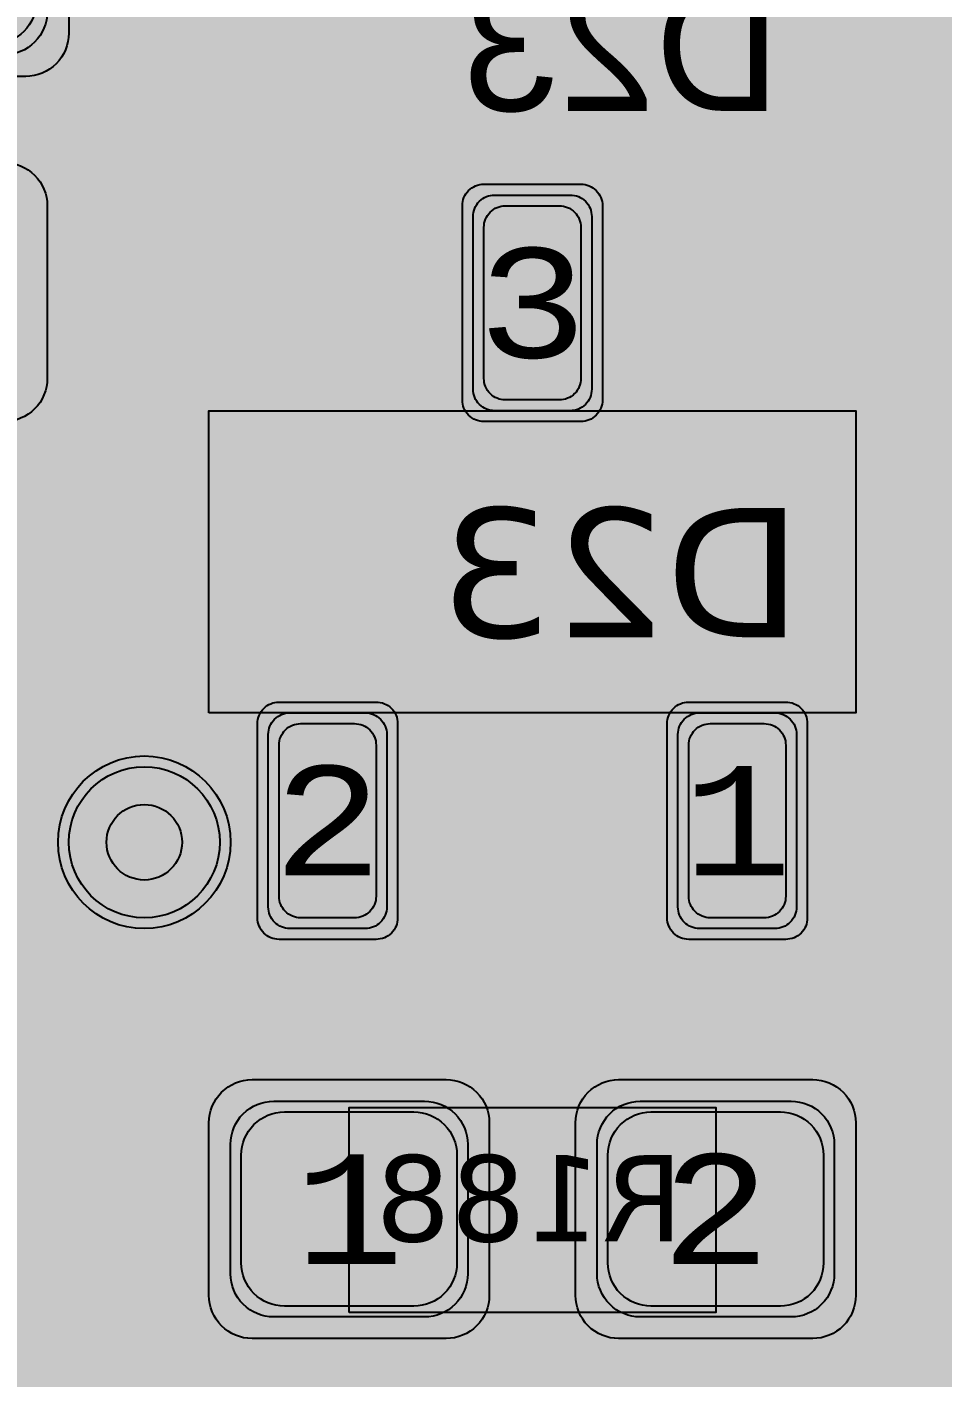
# Model space of a CAD drawing. Extents: x -28 to 199, y -61 to 255.
# Drawn here: x 86.66 to 90.9, y 195.22 to 201.48 of the extents above; entities that cross this region are included whole.
import ezdxf
from ezdxf.enums import TextEntityAlignment as Align

# ---------------------------------------------------------------- set-up
doc = ezdxf.new("R2010")
doc.units = 0
doc.header["$MEASUREMENT"] = 0
for name, color, linetype in [('ASSEMBLY_OUTLINES_BTM', 191, 'CONTINUOUS'), ('ASSEMBLY_PART_NUMBERS_BTM', 191, 'CONTINUOUS'), ('ASSEMBLY_PART_NUMBERS_TOP', 102, 'CONTINUOUS'), ('ASSEMBLY_REF_DES_BTM', 191, 'CONTINUOUS'), ('DRILL_DRAWING', 21, 'CONTINUOUS'), ('GENERATED_SILKSCREEN_BTM', 255, 'CONTINUOUS'), ('GENERATED_SILKSCREEN_TOP', 140, 'CONTINUOUS'), ('PART_PADS_SMD_BTM', 10, 'CONTINUOUS'), ('PIN_NUMBERS_BTM', 8, 'CONTINUOUS'), ('PIN_NUMBERS_TOP', 8, 'CONTINUOUS'), ('PLACEMENT_OUTLINES_BTM', 222, 'CONTINUOUS'), ('PLANE_SHAPES_LAYER_2', 230, 'CONTINUOUS'), ('PLANE_SHAPES_LAYER_3', 81, 'CONTINUOUS'), ('SILKSCREEN_OUTLINES_BTM', 211, 'CONTINUOUS'), ('SILKSCREEN_OUTLINES_TOP', 150, 'CONTINUOUS'), ('SILKSCREEN_REF_DES_BTM', 211, 'CONTINUOUS'), ('SOLDERMASK_PADS_BTM', 12, 'CONTINUOUS'), ('SOLDERPASTE_PADS_BTM', 12, 'CONTINUOUS'), ('TRACES_LAYER_3', 81, 'CONTINUOUS'), ('TRACES_LAYER_BOTTOM', 10, 'CONTINUOUS'), ('TRACES_LAYER_TOP', 150, 'CONTINUOUS'), ('VIA_HOLES_LAYER_2', 30, 'CONTINUOUS'), ('VIA_HOLES_LAYER_3', 30, 'CONTINUOUS'), ('VIA_HOLES_LAYER_BOTTOM', 30, 'CONTINUOUS'), ('VIA_HOLES_LAYER_TOP', 30, 'CONTINUOUS'), ('VIA_PADS_LAYER_2', 230, 'CONTINUOUS'), ('VIA_PADS_LAYER_3', 81, 'CONTINUOUS'), ('VIA_PADS_LAYER_BOTTOM', 10, 'CONTINUOUS'), ('VIA_PADS_LAYER_TOP', 150, 'CONTINUOUS')]:
    doc.layers.add(name, color=color, linetype=linetype)
doc.styles.add('COURIER_NEW', font='COUR.TTF')
doc.styles.add('VERDANA', font='verdana.TTF')
doc.styles.add('VERIBEST_GERBER_0', font='txt')

msp = doc.modelspace()

# ---------------------------------------------------------------- hatches: boundary and pattern name
at = {"layer": 'PLANE_SHAPES_LAYER_2'}
h = msp.add_hatch(color=256, dxfattribs=at)
h.paths.add_polyline_path([(169.5, 129.25), (149.5, 129.25), (142.25, 122), (142.25, 90.5), (147.5, 90.5), (147.5, 80), (154, 80), (154, 69.25), (131.75, 69.25), (131.75, 73.25), (121.25, 73.25), (121.25, 81), (110.5, 81), (110.5, 125.75), (106.5, 125.75), (106.5, 128.75), (93.5, 128.75), (93.5, 120.25), (91.75, 120.25), (91.75, 121.5), (80, 121.5), (80, 118.25), (73.25, 118.25), (73.25, 124.5), (67.5, 124.5), (67.5, 128), (57.75, 128), (57.75, 120.25), (55.25, 120.25), (55.25, 121.5), (47.5, 121.5), (47.5, 119), (35, 119), (35, 134.75), (32.75, 134.75), (32.75, 159.75), (29.25, 159.75), (29.25, 175.25), (22.5, 175.25), (22.5, 195.25), (17.25, 195.25), (17.25, 198), (22.5, 198), (22.5, 216.5), (40.25, 216.5), (40.25, 235.5), (54.5, 235.5), (54.5, 254), (87.25, 254), (87.25, 236.25), (86.25, 236.25), (86.25, 228.75), (81, 228.75), (81, 218.75), (95.25, 218.75), (95.25, 194.5), (87, 194.5), (87, 172), (131.1, 172), (131.1, 208.75), (115.5, 208.75), (115.5, 213.75), (106.75, 213.75), (106.75, 218.75), (110.25, 222.25), (110.25, 226.25), (142.5, 226.25), (142.5, 221.5), (160.5, 221.5), (160.5, 240.75), (169.5, 240.75)])
h.paths.add_polyline_path([(35.5, 149.5), (41.75, 149.5), (41.75, 152), (39.25, 152), (39.25, 154), (37.75, 154), (37.75, 152), (35.5, 152)], flags=16)
h.paths.add_polyline_path([(37.5, 125.75), (37.5, 128.75), (42.75, 128.75), (42.75, 125.75)], flags=16)
h.paths.add_polyline_path([(52, 127.75), (52, 130.75), (54.25, 130.75), (54.25, 127.75)], flags=16)
h.paths.add_polyline_path([(50.75, 219.5), (50.75, 226.5), (71.75, 226.5), (71.75, 219.5)], flags=16)
h.paths.add_polyline_path([(66.5, 150.75), (66.5, 177.5), (72.25, 177.5), (72.25, 150.75)], flags=16)
h.paths.add_polyline_path([(47.25, 185.25), (73, 185.25), (73, 188.25), (70.25, 188.25), (70.25, 191), (47.25, 191)], flags=16)
h.paths.add_polyline_path([(84.5, 208), (84.5, 212.75), (85, 212.75), (85, 208)], flags=16)
h.paths.add_polyline_path([(61.5, 137.25), (87.75, 137.25), (87.75, 140.5), (84.75, 140.5), (84.75, 143), (61.5, 143)], flags=16)
h.paths.add_polyline_path([(88.75, 127), (88.75, 130), (91, 130), (91, 127)], flags=16)
h.paths.add_polyline_path([(85.5, 130.25), (85.5, 132.5), (91, 132.5), (91, 130.25)], flags=16)
h.paths.add_polyline_path([(108.75, 142.25), (135.75, 142.25), (135.75, 145.75), (132.25, 145.75), (132.25, 149), (108.75, 149)], flags=16)
h.paths.add_polyline_path([(114.25, 126.75), (140.75, 126.75), (140.75, 129.75), (137.25, 129.75), (137.25, 133), (114.25, 133)], flags=16)
h.paths.add_polyline_path([(155.25, 180.25), (166.25, 180.25), (166.25, 186.25), (152.25, 186.25), (152.25, 183), (155.25, 183)], flags=16)
at = {"layer": 'PLANE_SHAPES_LAYER_3'}
h = msp.add_hatch(color=256, dxfattribs=at)
h.paths.add_polyline_path([(169.5, 129.25), (149.5, 129.25), (142.25, 122), (142.25, 90.5), (147.5, 90.5), (147.5, 80), (154, 80), (154, 69.25), (131.75, 69.25), (131.75, 73.25), (121.25, 73.25), (121.25, 81), (110.5, 81), (110.5, 125.75), (106.5, 125.75), (106.5, 128.75), (93.5, 128.75), (93.5, 120.25), (91.75, 120.25), (91.75, 121.5), (80, 121.5), (80, 118.25), (73.25, 118.25), (73.25, 124.5), (67.5, 124.5), (67.5, 127.75), (58.25, 127.75), (58.25, 130.25), (88.75, 130.25), (88.75, 127), (91, 127), (91, 132.5), (55, 132.5), (55, 131.25), (52, 131.25), (52, 127.75), (55, 127.75), (55, 127.25), (57.75, 127.25), (57.75, 120.25), (55.25, 120.25), (55.25, 121.5), (47.5, 121.5), (47.5, 119), (35, 119), (35, 134.75), (32.75, 134.75), (32.75, 159.75), (29.25, 159.75), (29.25, 175.25), (22.5, 175.25), (22.5, 195.25), (17.25, 195.25), (17.25, 198), (22.5, 198), (22.5, 216.5), (40.25, 216.5), (40.25, 235.5), (54.5, 235.5), (54.5, 254), (87.25, 254), (87.25, 236.25), (86.25, 236.25), (86.25, 228.75), (81, 228.75), (81, 218.75), (95.25, 218.75), (95.25, 194.5), (87, 194.5), (87, 172), (131.1, 172), (131.1, 208.75), (115.5, 208.75), (115.5, 213.75), (106.75, 213.75), (106.75, 218.75), (110.25, 222.25), (110.25, 226.25), (142.5, 226.25), (142.5, 221.5), (160.5, 221.5), (160.5, 240.75), (169.5, 240.75)])
h.paths.add_polyline_path([(35.5, 149.5), (41.75, 149.5), (41.75, 152), (39.25, 152), (39.25, 154), (37.75, 154), (37.75, 152), (35.5, 152)], flags=16)
h.paths.add_polyline_path([(37.5, 125.75), (37.5, 128.75), (42.75, 128.75), (42.75, 125.75)], flags=16)
h.paths.add_polyline_path([(50.75, 219.5), (50.75, 226.5), (71.75, 226.5), (71.75, 219.5)], flags=16)
h.paths.add_polyline_path([(66.5, 150.75), (66.5, 177.5), (72.25, 177.5), (72.25, 150.75)], flags=16)
h.paths.add_polyline_path([(47.25, 185.25), (73, 185.25), (73, 188.25), (70.25, 188.25), (70.25, 191), (47.25, 191)], flags=16)
h.paths.add_polyline_path([(84.5, 208), (84.5, 212.75), (85, 212.75), (85, 208)], flags=16)
h.paths.add_polyline_path([(61.5, 137.25), (87.75, 137.25), (87.75, 140.5), (84.75, 140.5), (84.75, 143), (61.5, 143)], flags=16)
h.paths.add_polyline_path([(108.75, 142.25), (135.75, 142.25), (135.75, 145.75), (132.25, 145.75), (132.25, 149), (108.75, 149)], flags=16)
h.paths.add_polyline_path([(114.25, 126.75), (140.75, 126.75), (140.75, 129.75), (137.25, 129.75), (137.25, 133), (114.25, 133)], flags=16)
h.paths.add_polyline_path([(155.25, 180.25), (166.25, 180.25), (166.25, 186.25), (152.25, 186.25), (152.25, 183), (155.25, 183)], flags=16)
at = {"layer": 'VIA_HOLES_LAYER_2'}
h = msp.add_hatch(color=256, dxfattribs=at)
edge = h.paths.add_edge_path()
edge.add_arc((87.2, 197.7), 0.175, 0, 360)
at = {"layer": 'VIA_HOLES_LAYER_3'}
h = msp.add_hatch(color=256, dxfattribs=at)
edge = h.paths.add_edge_path()
edge.add_arc((87.2, 197.7), 0.175, 0, 360)
at = {"layer": 'VIA_HOLES_LAYER_BOTTOM'}
h = msp.add_hatch(color=256, dxfattribs=at)
edge = h.paths.add_edge_path()
edge.add_arc((87.2, 197.7), 0.175, 0, 360)
at = {"layer": 'VIA_HOLES_LAYER_TOP'}
h = msp.add_hatch(color=256, dxfattribs=at)
edge = h.paths.add_edge_path()
edge.add_arc((87.2, 197.7), 0.175, 0, 360)

# ---------------------------------------------------------------- linework, layer by layer
at = {"layer": 'ASSEMBLY_OUTLINES_BTM', "const_width": 0.1}
msp.add_lwpolyline([(87.5, 198.3), (87.5, 199.7), (90.5, 199.7), (90.5, 198.3)], close=True, dxfattribs=at)
at = {"layer": 'ASSEMBLY_OUTLINES_BTM'}
msp.add_lwpolyline([(88.15, 195.52), (88.15, 196.47), (89.85, 196.47), (89.85, 195.52)], close=True, dxfattribs=at)
at = {"layer": 'GENERATED_SILKSCREEN_BTM', "const_width": 0.15}
for points in [[(90.0699, 201.6678), (90.0699, 201.0918), (90.0687, 201.087), (90.0657, 201.084), (90.0621, 201.0804), (90.0579, 201.0798), (89.7543, 201.0798), (89.7519, 201.0798), (89.7507, 201.0804), (89.7495, 201.081), (89.7465, 201.0822), (89.6451, 201.1644), (89.6433, 201.1668), (89.6427, 201.168), (89.6415, 201.171), (89.6409, 201.174), (89.6409, 201.5856)], [(90.0447, 201.6552), (89.7585, 201.6552), (89.6649, 201.5796), (89.6649, 201.18), (89.7585, 201.1044), (90.0447, 201.1044), (90.0447, 201.6552)], [(88.5069, 201.5856), (88.5069, 201.462), (88.5075, 201.4602), (88.5087, 201.456), (88.5093, 201.453), (88.5111, 201.4518), (88.5993, 201.3798), (88.5111, 201.3078), (88.5105, 201.3066), (88.5093, 201.3054), (88.5087, 201.3048), (88.5087, 201.3036), (88.5075, 201.2994), (88.5069, 201.2976), (88.5069, 201.174), (88.5075, 201.171), (88.5087, 201.1686), (88.5093, 201.1662), (88.5111, 201.1644), (88.6125, 201.0822), (88.6149, 201.081), (88.6155, 201.0804), (88.6173, 201.0804), (88.6179, 201.0798), (88.6185, 201.0798), (88.6203, 201.0798), (88.8225, 201.0798), (88.8249, 201.0804), (88.8273, 201.081), (88.8291, 201.0822)], [(88.8291, 201.0822), (88.9305, 201.1644), (88.9323, 201.1656), (88.9335, 201.1674), (88.9341, 201.1692), (88.9341, 201.171), (88.9335, 201.1752), (88.9311, 201.1794), (88.9281, 201.1824), (88.9245, 201.1848), (88.9203, 201.1854), (88.9161, 201.1842), (88.8183, 201.1044), (88.6245, 201.1044), (88.5309, 201.18), (88.5309, 201.2916), (88.6233, 201.3678), (88.7229, 201.3678), (88.7277, 201.369), (88.7307, 201.3714), (88.7325, 201.3756), (88.7331, 201.3798), (88.7325, 201.384), (88.7307, 201.3876), (88.7277, 201.3906), (88.7229, 201.3918), (88.6233, 201.3918), (88.5309, 201.468), (88.5309, 201.5796)], [(89.0739, 201.5856), (89.0739, 201.5034), (89.0745, 201.501), (89.0757, 201.4974), (89.0763, 201.4944), (89.0781, 201.4932), (89.4777, 201.1686), (89.4777, 201.1044), (89.0859, 201.1044), (89.0817, 201.1032), (89.0781, 201.1008), (89.0763, 201.0966), (89.0757, 201.0918), (89.0763, 201.0876), (89.0781, 201.0834), (89.0817, 201.081), (89.0859, 201.0798), (89.4903, 201.0798), (89.4951, 201.081), (89.4981, 201.084), (89.5011, 201.087), (89.5023, 201.0918), (89.5023, 201.174), (89.5017, 201.1758), (89.5005, 201.18), (89.4993, 201.1818), (89.4987, 201.183), (89.4969, 201.1842), (89.0979, 201.5094), (89.0979, 201.5796)]]:
    msp.add_lwpolyline(points, dxfattribs=at)
for points in [[(88.681389, 199.699995), (87.500005, 199.699995), (87.500005, 198.300005), (87.731389, 198.300005, 1.74379e-05), (87.731382, 198.299995), (87.5, 198.299995, -0.4142135624), (87.499995, 198.3), (87.499995, 199.7, -0.4142135624), (87.5, 199.700005), (88.681382, 199.700005, 1.74379e-05), (88.681389, 199.699995)], [(90.500005, 198.3, -0.4142135624), (90.5, 198.299995), (90.268618, 198.299995, 1.74379e-05), (90.268611, 198.300005), (90.499995, 198.300005), (90.499995, 199.699995), (89.318611, 199.699995, 1.74379e-05), (89.318618, 199.700005), (90.5, 199.700005, -0.4142135624), (90.500005, 199.7), (90.500005, 198.3)], [(89.631389, 198.300005, 1.74379e-05), (89.631382, 198.299995), (88.368618, 198.299995, 1.74379e-05), (88.368611, 198.300005), (89.631389, 198.300005)], [(89.283844, 196.470005, 1.1642e-05), (89.283836, 196.469995), (88.716164, 196.469995, 1.1642e-05), (88.716156, 196.470005), (89.283844, 196.470005)], [(89.292098, 195.519995), (88.707902, 195.519995, 1.22306e-05), (88.707911, 195.520005), (89.292089, 195.520005, 1.22306e-05), (89.292098, 195.519995)]]:
    msp.add_lwpolyline(points, format="xyb", dxfattribs=at)
at = {"layer": 'GENERATED_SILKSCREEN_TOP', "const_width": 0.15}
for points in [[(89.53, 199.2455), (89.393, 199.0775), (89.388, 199.0725), (89.38, 199.0715), (89.375, 199.0725), (89.37, 199.0745), (89.365, 199.0775), (89.361, 199.0825), (89.358, 199.0875), (89.357, 199.0925), (89.357, 199.0975), (89.36, 199.1015), (89.493, 199.2655), (89.493, 199.5895), (89.367, 199.7435), (88.701, 199.7435), (88.575, 199.5895), (88.575, 199.2665), (88.701, 199.1105), (88.946, 199.1105), (88.946, 199.2595), (88.948, 199.2665), (88.952, 199.2715), (88.959, 199.2755), (88.966, 199.2765), (88.973, 199.2755), (88.98, 199.2715), (88.984, 199.2665), (88.986, 199.2595), (88.986, 199.0905), (88.985, 199.0825), (88.98, 199.0765), (88.974, 199.0715), (88.966, 199.0705), (88.691, 199.0705), (88.686, 199.0715), (88.683, 199.0735), (88.678, 199.0745), (88.675, 199.0775), (88.538, 199.2455), (88.536, 199.2505), (88.535, 199.2515), (88.535, 199.2535), (88.535, 199.2555), (88.534, 199.2565), (88.534, 199.2585), (88.534, 199.5955), (88.535, 199.5995), (88.536, 199.6035), (88.538, 199.6075), (88.675, 199.7755), (88.677, 199.7775), (88.678, 199.7795), (88.681, 199.7815), (88.688, 199.7835), (88.691, 199.7845), (89.377, 199.7845), (89.381, 199.7835), (89.384, 199.7815), (89.388, 199.7795), (89.393, 199.7755), (89.53, 199.6075), (89.531, 199.6035), (89.532, 199.6005), (89.533, 199.5995), (89.534, 199.5955), (89.534, 199.2585), (89.533, 199.2545), (89.533, 199.2535), (89.532, 199.2525), (89.531, 199.2495), (89.53, 199.2455)], [(89.493, 198.1475), (89.495, 198.1405), (89.499, 198.1345), (89.506, 198.1315), (89.513, 198.1305), (89.521, 198.1315), (89.528, 198.1345), (89.532, 198.1405), (89.534, 198.1475), (89.534, 198.8225), (89.532, 198.8295), (89.527, 198.8345), (89.522, 198.8405), (89.514, 198.8425), (88.554, 198.8425), (88.547, 198.8405), (88.541, 198.8345), (88.536, 198.8295), (88.534, 198.8225), (88.534, 198.1475), (88.536, 198.1405), (88.541, 198.1345), (88.547, 198.1315), (88.554, 198.1305), (88.562, 198.1315), (88.569, 198.1345), (88.574, 198.1405), (88.576, 198.1475), (88.576, 198.8005), (89.014, 198.8005), (89.014, 198.3475), (89.016, 198.3405), (89.021, 198.3345), (89.027, 198.3315), (89.034, 198.3305), (89.041, 198.3315), (89.048, 198.3345), (89.053, 198.3405), (89.054, 198.3475), (89.054, 198.8005), (89.493, 198.8005), (89.493, 198.1475)], [(88.554, 197.8975), (88.546, 197.8955), (88.541, 197.8905), (88.538, 197.8845), (88.537, 197.8775), (88.538, 197.8695), (88.541, 197.8625), (88.546, 197.8575), (88.554, 197.8555), (89.45, 197.8555), (88.542, 197.2185), (88.538, 197.2155), (88.536, 197.2105), (88.536, 197.2055), (88.538, 197.1995), (88.54, 197.1925), (88.543, 197.1865), (88.548, 197.1835), (88.554, 197.1825), (89.514, 197.1825), (89.522, 197.1845), (89.527, 197.1895), (89.53, 197.1955), (89.531, 197.2025), (89.53, 197.2095), (89.527, 197.2165), (89.522, 197.2215), (89.514, 197.2225), (88.618, 197.2225), (89.525, 197.8595), (89.529, 197.8645), (89.531, 197.8685), (89.531, 197.8735), (89.53, 197.8785), (89.529, 197.8865), (89.526, 197.8925), (89.521, 197.8955), (89.514, 197.8975), (88.554, 197.8975)], [(88.568, 196.9275), (88.568, 196.2445), (88.567, 196.2375), (88.563, 196.2325), (88.558, 196.2295), (88.552, 196.2295), (88.544, 196.2305), (88.539, 196.2325), (88.535, 196.2375), (88.534, 196.2445), (88.534, 196.9275), (88.535, 196.9345), (88.539, 196.9395), (88.544, 196.9425), (88.552, 196.9435), (88.558, 196.9425), (88.563, 196.9395), (88.567, 196.9355), (88.568, 196.9275)], [(89.493, 195.3145), (89.495, 195.3075), (89.499, 195.3015), (89.506, 195.2985), (89.513, 195.2975), (89.521, 195.2985), (89.528, 195.3015), (89.532, 195.3075), (89.534, 195.3145), (89.534, 195.9895), (89.532, 195.9965), (89.527, 196.0015), (89.522, 196.0075), (89.514, 196.0095), (88.554, 196.0095), (88.547, 196.0075), (88.541, 196.0025), (88.538, 195.9965), (88.537, 195.9895), (88.538, 195.9815), (88.541, 195.9745), (88.547, 195.9695), (88.554, 195.9675), (89.059, 195.9675), (89.059, 195.5145), (89.06, 195.5075), (89.065, 195.5015), (89.072, 195.4985), (89.079, 195.4975), (89.087, 195.4985), (89.094, 195.5015), (89.098, 195.5075), (89.1, 195.5145), (89.1, 195.9675), (89.493, 195.9675), (89.493, 195.3145)]]:
    msp.add_lwpolyline(points, dxfattribs=at)
at = {"layer": 'PART_PADS_SMD_BTM'}
for points in [[(86.55, 202.45, -0.4142135624), (86.75, 202.25), (86.75, 201.55, -0.4142135624), (86.55, 201.35), (85.95, 201.35, -0.4142135624), (85.75, 201.55), (85.75, 202.25, -0.4142135624), (85.95, 202.45)], [(88.825, 199.7, -0.4142135624), (88.725, 199.8), (88.725, 200.6, -0.4142135624), (88.825, 200.7), (89.175, 200.7, -0.4142135624), (89.275, 200.6), (89.275, 199.8, -0.4142135624), (89.175, 199.7)], [(87.875, 197.3, -0.4142135624), (87.775, 197.4), (87.775, 198.2, -0.4142135624), (87.875, 198.3), (88.225, 198.3, -0.4142135624), (88.325, 198.2), (88.325, 197.4, -0.4142135624), (88.225, 197.3)], [(89.775, 197.3, -0.4142135624), (89.675, 197.4), (89.675, 198.2, -0.4142135624), (89.775, 198.3), (90.125, 198.3, -0.4142135624), (90.225, 198.2), (90.225, 197.4, -0.4142135624), (90.125, 197.3)], [(87.6, 196.3, -0.4142135624), (87.8, 196.5), (88.5, 196.5, -0.4142135624), (88.7, 196.3), (88.7, 195.7, -0.4142135624), (88.5, 195.5), (87.8, 195.5, -0.4142135624), (87.6, 195.7)], [(89.3, 196.3, -0.4142135624), (89.5, 196.5), (90.2, 196.5, -0.4142135624), (90.4, 196.3), (90.4, 195.7, -0.4142135624), (90.2, 195.5), (89.5, 195.5, -0.4142135624), (89.3, 195.7)]]:
    msp.add_lwpolyline(points, format="xyb", close=True, dxfattribs=at)
at = {"layer": 'PLACEMENT_OUTLINES_BTM'}
for points in [[(87.5, 198.3), (87.5, 199.7), (90.5, 199.7), (90.5, 198.3)], [(88.15, 195.52), (88.15, 196.47), (89.85, 196.47), (89.85, 195.52)]]:
    msp.add_lwpolyline(points, close=True, dxfattribs=at)
at = {"layer": 'SILKSCREEN_OUTLINES_BTM'}
for points in [[(87.5, 198.3), (87.5, 199.7), (90.5, 199.7), (90.5, 198.3)], [(88.15, 195.52), (88.15, 196.47), (89.85, 196.47), (89.85, 195.52)]]:
    msp.add_lwpolyline(points, close=True, dxfattribs=at)
at = {"layer": 'SOLDERMASK_PADS_BTM'}
for points in [[(86.65, 202.55, -0.4142135624), (86.85, 202.35), (86.85, 201.45, -0.4142135624), (86.65, 201.25), (85.85, 201.25, -0.4142135624), (85.65, 201.45), (85.65, 202.35, -0.4142135624), (85.85, 202.55)], [(86.75, 199.85, -0.4142135624), (86.55, 199.65), (85.65, 199.65, -0.4142135624), (85.45, 199.85), (85.45, 200.65, -0.4142135624), (85.65, 200.85), (86.55, 200.85, -0.4142135624), (86.75, 200.65)], [(88.775, 199.65, -0.4142135624), (88.675, 199.75), (88.675, 200.65, -0.4142135624), (88.775, 200.75), (89.225, 200.75, -0.4142135624), (89.325, 200.65), (89.325, 199.75, -0.4142135624), (89.225, 199.65)], [(87.825, 197.25, -0.4142135624), (87.725, 197.35), (87.725, 198.25, -0.4142135624), (87.825, 198.35), (88.275, 198.35, -0.4142135624), (88.375, 198.25), (88.375, 197.35, -0.4142135624), (88.275, 197.25)], [(89.725, 197.25, -0.4142135624), (89.625, 197.35), (89.625, 198.25, -0.4142135624), (89.725, 198.35), (90.175, 198.35, -0.4142135624), (90.275, 198.25), (90.275, 197.35, -0.4142135624), (90.175, 197.25)], [(87.5, 196.4, -0.4142135624), (87.7, 196.6), (88.6, 196.6, -0.4142135624), (88.8, 196.4), (88.8, 195.6, -0.4142135624), (88.6, 195.4), (87.7, 195.4, -0.4142135624), (87.5, 195.6)], [(89.2, 196.4, -0.4142135624), (89.4, 196.6), (90.3, 196.6, -0.4142135624), (90.5, 196.4), (90.5, 195.6, -0.4142135624), (90.3, 195.4), (89.4, 195.4, -0.4142135624), (89.2, 195.6)]]:
    msp.add_lwpolyline(points, format="xyb", close=True, dxfattribs=at)
at = {"layer": 'SOLDERPASTE_PADS_BTM'}
for points in [[(86.5, 202.4, -0.4142135624), (86.7, 202.2), (86.7, 201.6, -0.4142135624), (86.5, 201.4), (86, 201.4, -0.4142135624), (85.8, 201.6), (85.8, 202.2, -0.4142135624), (86, 202.4)], [(88.875, 199.75, -0.4142135624), (88.775, 199.85), (88.775, 200.55, -0.4142135624), (88.875, 200.65), (89.125, 200.65, -0.4142135624), (89.225, 200.55), (89.225, 199.85, -0.4142135624), (89.125, 199.75)], [(87.925, 197.35, -0.4142135624), (87.825, 197.45), (87.825, 198.15, -0.4142135624), (87.925, 198.25), (88.175, 198.25, -0.4142135624), (88.275, 198.15), (88.275, 197.45, -0.4142135624), (88.175, 197.35)], [(89.825, 197.35, -0.4142135624), (89.725, 197.45), (89.725, 198.15, -0.4142135624), (89.825, 198.25), (90.075, 198.25, -0.4142135624), (90.175, 198.15), (90.175, 197.45, -0.4142135624), (90.075, 197.35)], [(87.65, 196.25, -0.4142135624), (87.85, 196.45), (88.45, 196.45, -0.4142135624), (88.65, 196.25), (88.65, 195.75, -0.4142135624), (88.45, 195.55), (87.85, 195.55, -0.4142135624), (87.65, 195.75)], [(89.35, 196.25, -0.4142135624), (89.55, 196.45), (90.15, 196.45, -0.4142135624), (90.35, 196.25), (90.35, 195.75, -0.4142135624), (90.15, 195.55), (89.55, 195.55, -0.4142135624), (89.35, 195.75)]]:
    msp.add_lwpolyline(points, format="xyb", close=True, dxfattribs=at)
at = {"layer": 'TRACES_LAYER_3', "const_width": 0.5}
msp.add_lwpolyline([(80.2, 201.9), (82.009936, 200.090064), (85.30575, 200.090064), (87.115686, 201.9), (90.5, 201.9)], dxfattribs=at)
at = {"layer": 'TRACES_LAYER_BOTTOM', "const_width": 0.5}
for points in [[(91.8, 201), (90.873, 201), (90.073, 200.2), (89, 200.2)], [(89, 200.2), (86.977, 200.2), (86.927, 200.25), (86.1, 200.25)], [(91.8, 198), (90.702, 198), (90.502, 197.8), (89.95, 197.8)], [(87.2, 197.7), (87.398, 197.7), (87.498, 197.8), (88.05, 197.8)], [(89.85, 196), (89.85, 196.85), (89.95, 196.95), (89.95, 197.8)], [(85.75, 196.05), (87.273, 196.05), (87.323, 196), (88.15, 196)], [(88.15, 196), (88.2, 196), (89.613418, 194.586582), (94.705156, 194.586582)]]:
    msp.add_lwpolyline(points, dxfattribs=at)
at = {"layer": 'TRACES_LAYER_TOP', "const_width": 0.5}
for points in [[(99.46, 219.25), (100.405869, 218.304131), (100.405869, 213.589393), (98.209661, 211.393185), (96.092198, 211.393185), (85.674578, 200.975565), (85.674578, 195.517837), (86.963448, 194.228967), (86.963448, 185.235166), (77.150644, 175.422362), (77.150644, 167.239754), (71.42229, 161.5114), (64.234504, 161.5114), (62.941395, 160.218291), (53.422972, 160.218291), (52.623832, 159.419151), (52.623832, 155.767669), (50.106163, 153.25), (48.85, 153.25)], [(105.7, 206.25), (105.7, 205.436656), (105.239548, 204.976204), (101.964588, 204.976204), (100.380811, 206.559981), (92.676956, 206.559981), (89.679915, 203.56294), (89.679915, 200.952927), (91.618806, 199.014036), (91.618806, 173.222067), (81.0934, 162.696661), (78.927821, 162.696661), (78.92716, 162.696), (77.696, 162.696), (77, 162)]]:
    msp.add_lwpolyline(points, dxfattribs=at)
at = {"layer": 'VIA_HOLES_LAYER_2'}
msp.add_circle((87.2, 197.7), 0.175, dxfattribs=at)
at = {"layer": 'VIA_HOLES_LAYER_3'}
msp.add_circle((87.2, 197.7), 0.175, dxfattribs=at)
at = {"layer": 'VIA_HOLES_LAYER_BOTTOM'}
msp.add_circle((87.2, 197.7), 0.175, dxfattribs=at)
at = {"layer": 'VIA_HOLES_LAYER_TOP'}
msp.add_circle((87.2, 197.7), 0.175, dxfattribs=at)
at = {"layer": 'VIA_PADS_LAYER_2'}
msp.add_circle((87.2, 197.7), 0.4, dxfattribs=at)
at = {"layer": 'VIA_PADS_LAYER_3'}
msp.add_circle((87.2, 197.7), 0.4, dxfattribs=at)
at = {"layer": 'VIA_PADS_LAYER_BOTTOM'}
msp.add_circle((87.2, 197.7), 0.35, dxfattribs=at)
at = {"layer": 'VIA_PADS_LAYER_TOP'}
msp.add_circle((87.2, 197.7), 0.35, dxfattribs=at)

# ---------------------------------------------------------------- texts
at = {"layer": 'ASSEMBLY_PART_NUMBERS_BTM', "style": 'VERIBEST_GERBER_0', "text_generation_flag": 2}
for s, p in [('ERJ-3EKF10R7V', (89.79, 215.75)), ('ERJ-3EKF1022V', (84.79, 212.5)), ('CL21B225KOFNNNE', (86.29, 207)), ('CL10B104KB8SFNC', (88.79, 202.75))]:
    msp.add_text(s, height=2.032, rotation=90, dxfattribs=at).set_placement(p, align=Align.TOP_LEFT)
for s, p in [('CL21B225KOFNNNE', (100.25, 203.46)), ('SN74LVC2G00DCTR', (106.25, 203.04)), ('CL21B106KOQNNNE', (92.75, 200.54)), ('ERJ-3GEY0R00V', (109.75, 199.29)), ('ERJ-3EKF10R0V', (89, 198.54)), ('CL21B225KOFNNNE', (92.75, 198.46)), ('AD1582BRTZ-REEL7', (89, 196.46))]:
    msp.add_text(s, height=2.032, dxfattribs=at).set_placement(p, align=Align.TOP_LEFT)
at = {"layer": 'ASSEMBLY_PART_NUMBERS_TOP', "style": 'VERIBEST_GERBER_0'}
msp.add_text('NCP5501DT50RKG', height=2.032, dxfattribs=at).set_placement((71, 197.21), align=Align.TOP_LEFT)
at = {"layer": 'ASSEMBLY_REF_DES_BTM', "style": 'VERDANA', "text_generation_flag": 2}
for s, height, p in [('D23', 0.6, (90.25, 199.25)), ('R188', 0.4, (89.7, 196.25))]:
    msp.add_text(s, height=height, dxfattribs=at).set_placement(p, align=Align.TOP_LEFT)
at = {"layer": 'DRILL_DRAWING', "style": 'VERIBEST_GERBER_0'}
for p in [(90.5, 201.9), (87.2, 197.7)]:
    msp.add_text('A', height=2, dxfattribs=at).set_placement(p, align=Align.MIDDLE_CENTER)
at = {"layer": 'PIN_NUMBERS_BTM', "style": 'COURIER_NEW'}
for s, p in [('3', (89, 200.2)), ('2', (88.05, 197.8)), ('1', (89.95, 197.8)), ('1', (88.15, 196)), ('2', (89.85, 196))]:
    msp.add_text(s, height=0.508, dxfattribs=at).set_placement(p, align=Align.MIDDLE_CENTER)
at = {"layer": 'PIN_NUMBERS_TOP', "style": 'COURIER_NEW'}
for s, p in [('3', (89, 200.2)), ('2', (88.05, 197.8)), ('1', (89.95, 197.8)), ('1', (88.15, 196)), ('2', (89.85, 196))]:
    msp.add_text(s, height=0.508, dxfattribs=at).set_placement(p, align=Align.MIDDLE_CENTER)
at = {"layer": 'SILKSCREEN_OUTLINES_TOP', "style": 'VERIBEST_GERBER_0'}
msp.add_text('GEN_F', height=1, rotation=270, dxfattribs=at).set_placement((89.53, 199.92), align=Align.TOP_LEFT)
at = {"layer": 'SILKSCREEN_REF_DES_BTM', "style": 'VERIBEST_GERBER_0', "text_generation_flag": 2}
msp.add_text('D23', height=0.6, dxfattribs=at).set_placement((90.15, 201.69), align=Align.TOP_LEFT)

doc.saveas('drawing.dxf')
